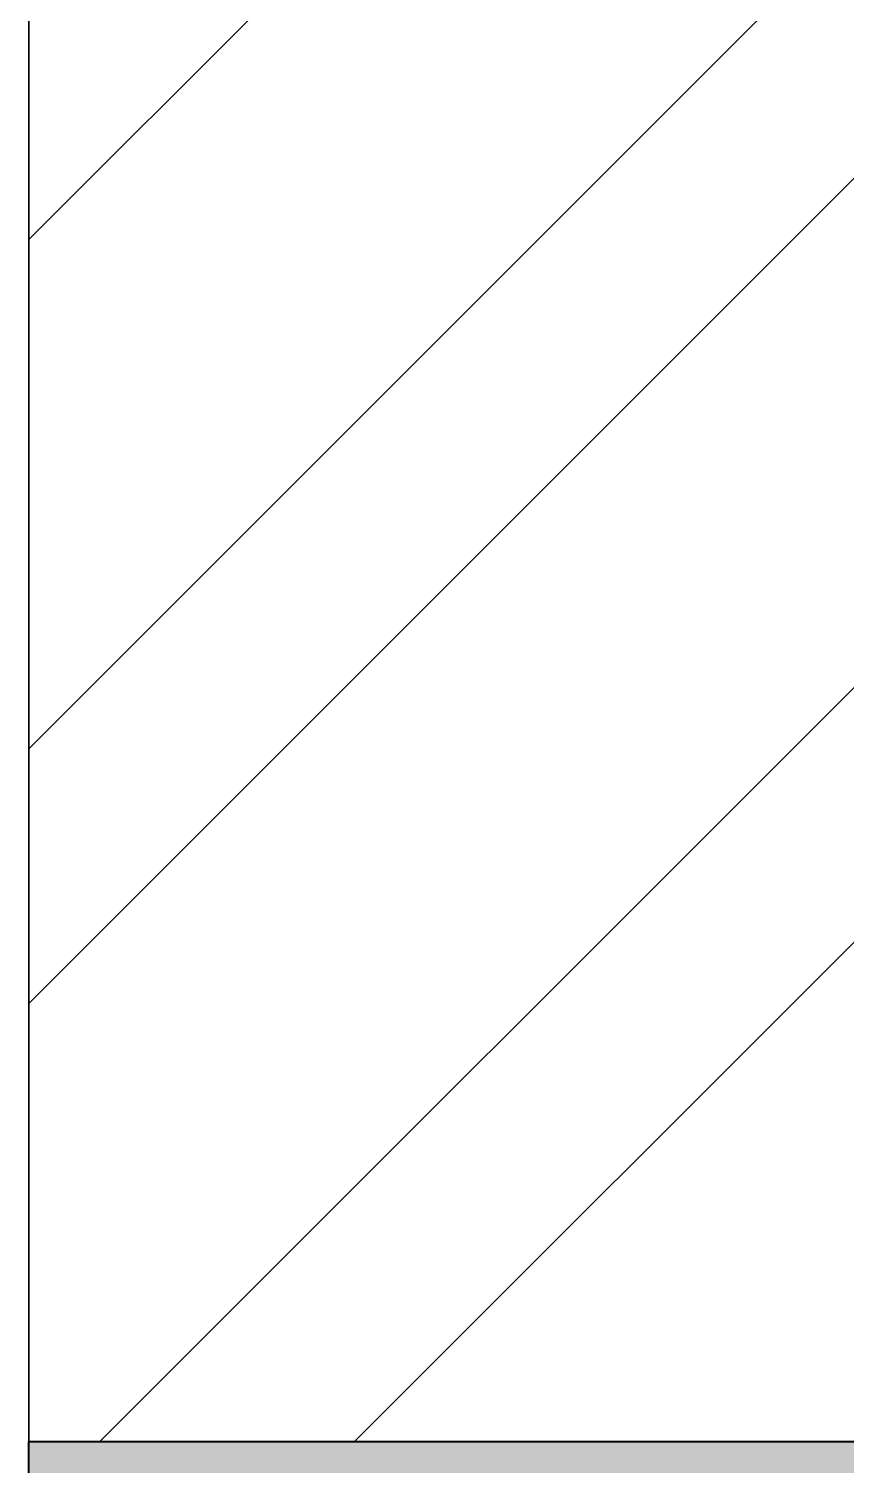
# Model space of a CAD drawing. Header units: millimetres. Extents: x 69529 to 85301, y 41669 to 59279.
# Drawn here: x 72879.2 to 72964.4, y 42796.5 to 42946.1 of the extents above; entities that cross this region are included whole.
import ezdxf

# ---------------------------------------------------------------- set-up
doc = ezdxf.new("R2010")
doc.units = ezdxf.units.MM
doc.layers.add('-CG-P-DIM', color=7, linetype='Continuous')
doc.layers.add('DA_COLUMN', color=40, linetype='Continuous', lineweight=40)
doc.layers.add('DA_WALL', color=7, linetype='Continuous', lineweight=35)
doc.layers.add('DA_HATCH', color=7, linetype='Continuous', lineweight=5, true_color=0xc2545454)

msp = doc.modelspace()

# ---------------------------------------------------------------- hatches: boundary and pattern name
at = {"layer": '-CG-P-DIM', "true_color": 0x636466}
h = msp.add_hatch(color=251, dxfattribs=at)
h.dxf.hatch_style = 1
h.paths.add_polyline_path([(75709.22813, 43638.9767), (75709.22813, 42568.9767), (72879.22813, 42568.9767), (72879.22813, 42798.9767), (75479.22813, 42798.9767), (75479.22813, 43638.9767)])
h.paths.add_polyline_path([(75479.22813, 46088.9767), (75709.22813, 46088.9767), (75709.22813, 44238.9767), (75479.22813, 44238.9767), (75479.22813, 45078.9767), (72879.22813, 45078.9767), (72879.22813, 45308.9767), (75479.22813, 45308.9767)])
h.paths.add_polyline_path([(75479.22813, 46688.9767), (75479.22813, 47528.9767), (72879.22813, 47528.9767), (72879.22813, 47758.9767), (75709.22813, 47758.9767), (75709.22813, 46688.9767)])

# ---------------------------------------------------------------- linework, layer by layer
at = {"layer": 'DA_COLUMN'}
for p, q in [((72879.22813, 42568.9767), (72879.22813, 42798.9767)), ((72879.22813, 42798.9767), (75479.22813, 42798.9767))]:
    msp.add_line(p, q, dxfattribs=at)
at = {"layer": 'DA_HATCH', "linetype": 'Continuous'}
for p, q in [((72879.22813, 42924.14773), (73029.22813, 43074.14773)), ((72879.22813, 42871.11472), (73029.22813, 43021.11472)), ((72879.22813, 42844.59822), (73029.22813, 42994.59822)), ((72886.63961, 42798.9767), (73029.22813, 42941.56521)), ((72913.15612, 42798.9767), (73029.22813, 42915.04871))]:
    msp.add_line(p, q, dxfattribs=at)
at = {"layer": 'DA_WALL'}
for p, q in [((72879.22813, 42798.9767, 0), (72879.22813, 43488.9767)), ((72879.22813, 42798.9767, 0), (72879.22813, 43488.9767)), ((72879.22813, 43488.9767), (72879.22813, 42798.9767)), ((72879.22813, 42798.9767), (73029.22813, 42798.9767))]:
    msp.add_line(p, q, dxfattribs=at)

doc.saveas('drawing.dxf')
